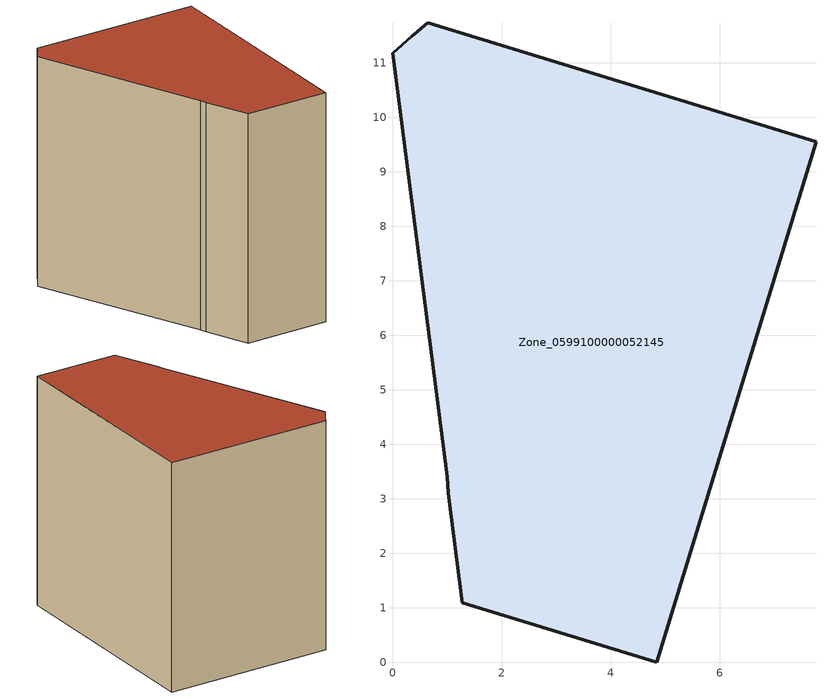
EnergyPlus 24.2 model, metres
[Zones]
Zone_0599100000052145
 floor ground (C_G): 1,3.4 0,11.18 0.35,11.48 0.4,11.52 0.65,11.74 7.77,9.55 4.85,0 1.28,1.1 1.03,3.11 z0
 wall outside (C_F): 0.35,11.48 0,11.18 1,3.4 1.03,3.11 1.28,1.1 4.85,0 7.77,9.55 0.65,11.74 0.4,11.52 0.35,11.48 z0:10.25
 roof outside (C_R): 0,11.18 1,3.4 1.03,3.11 1.28,1.1 4.85,0 7.77,9.55 0.65,11.74 0.4,11.52 0.35,11.48 z10.25
[BUILDING]
Pand.0599100000052145: North Axis=0; Terrain=City; Loads Convergence Tolerance Value=0.04; Temperature Convergence Tolerance Value=0.4; Solar Distribution=FullExterior; Maximum Number of Warmup Days=25; Minimum Number of Warmup Days=1
[Site:Location]
Rotterdam.The.Hague.AP_ZH_NLD Design_Conditions: Latitude=51.96; Longitude=4.45; Time Zone=1; Elevation=-4.5
[SITE:GROUNDTEMPERATURE:BUILDINGSURFACE]
18, 18, 18, 18, 18, 18, 18, 18, 18, 18, 18, 18
[MATERIAL] Thermal Absorptance=0.9; Solar Absorptance=0.7; Visible Absorptance=0.7
Name | Roughness | Thickness | Conductivity | Density | Specific Heat
G.TC.1946 | MediumSmooth | 0.15 | 1 | 540 | 1210
F.TC.1946 | Rough | 0.3 | 0.857143 | 1920 | 840
R.TC.1946 | MediumRough | 0.2 | 0.909091 | 1500 | 1000
[CONSTRUCTION]
C_G: G.TC.1946
C_F: F.TC.1946
C_R: R.TC.1946
[ZONE]
Zone_0599100000052145: Type=1; Multiplier=1; Ceiling Height=Autocalculate; Volume=Autocalculate; Floor Area=autocalculate; Part of Total Floor Area=Yes
[ZONEINFILTRATION:DESIGNFLOWRATE]
Infil_Zone_0599100000052145: Zone or ZoneList or Space or SpaceList=Zone_0599100000052145; Schedule=AlwaysOn; Design Flow Rate Calculation Method=Flow/Area; Flow Rate per Floor Area=0.003; Constant Term Coefficient=1; Temperature Term Coefficient=0; Velocity Term Coefficient=0; Velocity Squared Term Coefficient=0
[HVACTEMPLATE:ZONE:IDEALLOADSAIRSYSTEM]
Zone_0599100000052145: Maximum Heating Supply Air Temperature=50; Minimum Cooling Supply Air Temperature=13; Maximum Heating Supply Air Humidity Ratio=0.0156; Minimum Cooling Supply Air Humidity Ratio=0.0077; Heating Limit=NoLimit; Cooling Limit=NoLimit; Dehumidification Control Type=ConstantSensibleHeatRatio; Cooling Sensible Heat Ratio=0.7; Dehumidification Setpoint=60; Humidification Control Type=None; Humidification Setpoint=30; Outdoor Air Method=None; Outdoor Air Flow Rate per Person=0.00944; Outdoor Air Flow Rate per Zone Floor Area=0; Outdoor Air Flow Rate per Zone=0; Demand Controlled Ventilation Type=None; Outdoor Air Economizer Type=NoEconomizer; Heat Recovery Type=None; Sensible Heat Recovery Effectiveness=0.7; Latent Heat Recovery Effectiveness=0.65
[ZONECONTROL:THERMOSTAT]
ThermostatControl_Zone_0599100000052145: Zone or ZoneList=Zone_0599100000052145; Control Type Schedule=DualSetpointControlType; Control 1=Thermostat_Zone_0599100000052145; Temperature Difference Between Cutout And Setpoint=0
[THERMOSTATSETPOINT:DUALSETPOINT]
Thermostat_Zone_0599100000052145: Heating Setpoint Temperature Schedule=HeatingSetpoint_Zone_0599100000052145; Cooling Setpoint Temperature Schedule=CoolingSetpoint_Zone_0599100000052145
[SCHEDULE:COMPACT]
HeatingSetpoint_Zone_0599100000052145: Through: 12/31, For: AllDays, Until: 24:00, 21
CoolingSetpoint_Zone_0599100000052145: Through: 12/31, For: AllDays, Until: 24:00, 24
DualSetpointControlType: Through: 12/31, For: AllDays, Until: 24:00, 4
AlwaysOn: Through: 12/31, For: AllDays, Until: 24:00, 1
